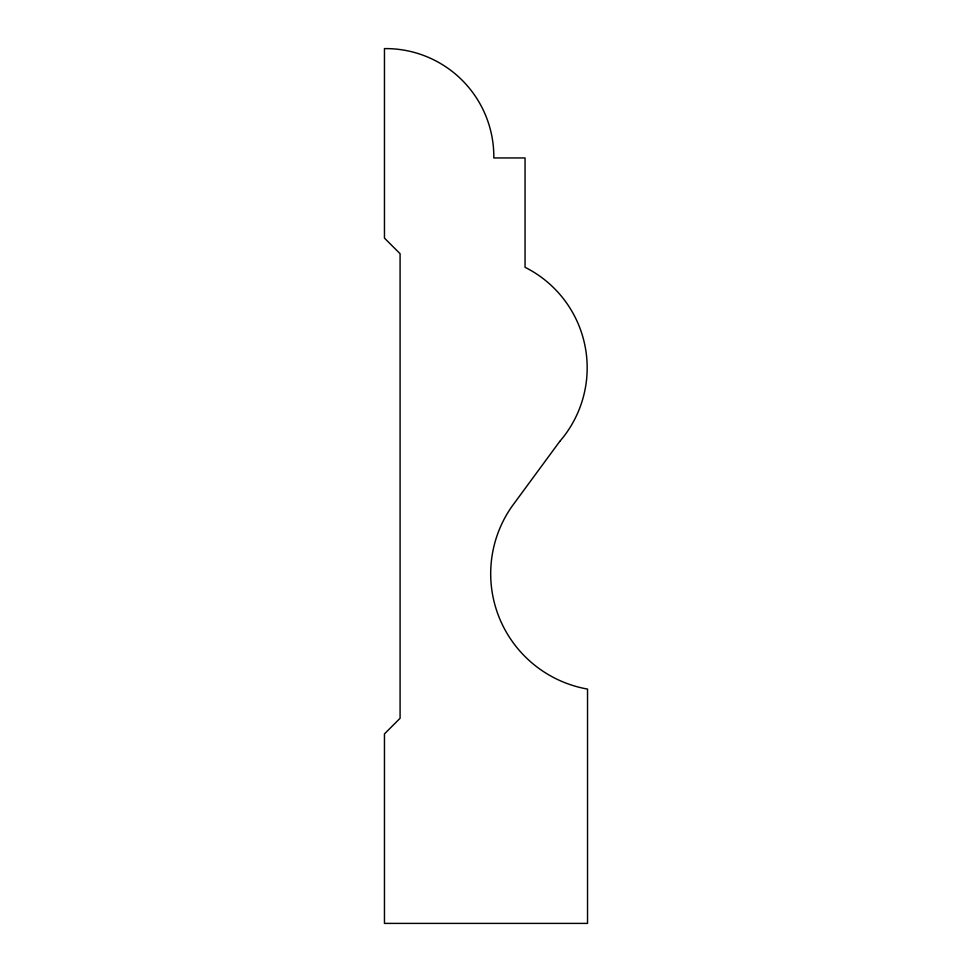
<?xml version="1.0" encoding="UTF-8"?>
<svg xmlns="http://www.w3.org/2000/svg" width="972" height="972" viewBox="0 0 972 972"><rect width="100%" height="100%" fill="white"/><g stroke="black" fill="none" stroke-linecap="round" stroke-linejoin="round"><path stroke-width="1.46" d="M559.702 441.47L511.782 506.643A117.15 117.15 0 0 0 587.538 689.075L587.538 923.4L384.462 923.4L384.462 733.896L400.087 718.284L400.087 253.716L384.462 238.104L384.462 48.6A108.074 108.074 0 0 1 493.812 157.95L525.05 157.95L525.05 267.3A112.412 112.412 0 0 1 559.702 441.47"/></g></svg>
